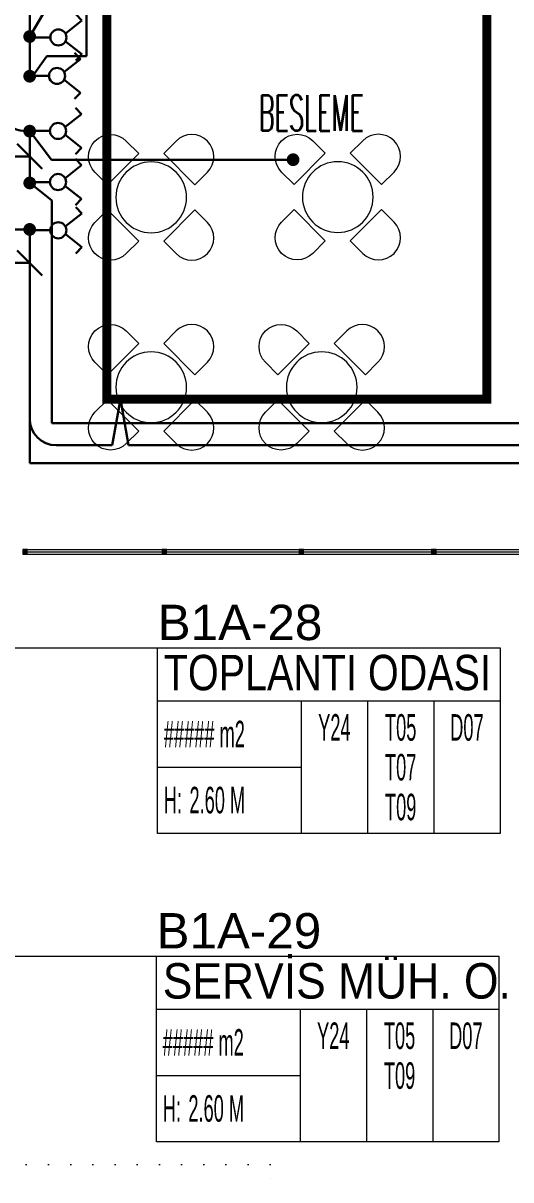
# Model space of a CAD drawing. Header units: metres. Extents: x -13316 to 152404, y -3899 to 30226.
# Drawn here: x 85960 to 86512, y 6003 to 7310 of the extents above; entities that cross this region are included whole.
import ezdxf
from ezdxf.enums import TextEntityAlignment as Align

# ---------------------------------------------------------------- set-up
doc = ezdxf.new("R2010")
doc.units = ezdxf.units.M
doc.header["$LTSCALE"] = 100
doc.header["$MEASUREMENT"] = 0
doc.header["$PDMODE"] = 1
doc.linetypes.add('DOT2', pattern=[0.125, 0, -0.125])
doc.layers.get('0').update_dxf_attribs({"color": 9, "lineweight": 9})
for name, color, linetype, lineweight in [('05', 9, 'Continuous', 9), ('06D', 9, 'Continuous', 9), ('10', 9, 'Continuous', 9), ('15', 9, 'Continuous', 9), ('20', 9, 'DOT2', 9), ('21_mahal200', 9, 'Continuous', 9), ('E-1x18W PL DOWNLIGHT ARMATÜR (GÖMME)', 7, 'Continuous', 30), ('E-KABLO', 7, 'Continuous', 30), ('E-KOMÜTATÖR ANAHTAR', 7, 'Continuous', 30), ('E-LINYE', 7, 'Continuous', 30)]:
    doc.layers.add(name, color=color, linetype=linetype, lineweight=lineweight)
doc.styles.add('Arial', font='arial.ttf', dxfattribs={"height": 2.5})
doc.styles.add('E-YAZI', font='txttw.shx')
doc.styles.add('MuuM_TEXT-STANDART', font='ARIALN.TTF')
doc.dimstyles.new('MuuM_DIM200', dxfattribs={"dimscale": 20, "dimtxt": 2, "dimasz": 1, "dimexe": 1, "dimexo": 1, "dimgap": 1, "dimtad": 1, "dimdec": 1, "dimrnd": 0.5, "dimdsep": 46, "dimtxsty": 'MuuM_TEXT-STANDART', "dimblk": 'ARCHTICK', "dimcen": 0, "dimdle": 0.15, "dimclrd": 256, "dimclre": 256, "dimclrt": 256, "dimadec": 0, "dimazin": 0, "dimtfac": 5, "dimtdec": 1, "dimtix": 1, "dimtmove": 2, "dimatfit": 3, "dimldrblk": 'DOT', "dimfxl": 3, "dimfxlon": 1, "dimtolj": 1, "dimlwd": -1, "dimlwe": -1, "dimarcsym": 0})

# ---------------------------------------------------------------- blocks, each defined once
blk = doc.blocks.new('100_KOMÜTATÖR ANAHTAR')
at = {"layer": 'E-KOMÜTATÖR ANAHTAR', "color": 4}
for p, q in [((-1.7, 5.22), (-2.33, 4.62)), ((-0.37, 3.56), (-1.7, 5.22)), ((0.37, 3.56), (1.7, 5.22)), ((1.7, 5.22), (2.33, 4.62)), ((0, 2.05), (0, 0))]:
    blk.add_line(p, q, dxfattribs=at)
blk.add_circle((0, 2.86), 0.81, dxfattribs=at)
blk = doc.blocks.new('_ArchTick')
at = {"color": 0, "linetype": 'ByBlock', "const_width": 0.15}
blk.add_lwpolyline([(-0.5, -0.5), (0.5, 0.5)], dxfattribs=at)
blk = doc.blocks.new('_Dot')
at = {"color": 0, "linetype": 'ByBlock', "lineweight": -2}
blk.add_line((-0.5, 0), (-1, 0), dxfattribs=at)
at = {"color": 0, "linetype": 'ByBlock', "const_width": 0.5}
blk.add_lwpolyline([(-0.25, 0, 1), (0.25, 0, 1)], format="xyb", close=True, dxfattribs=at)
blk = doc.blocks.new('0_roomno2')
blk.add_lwpolyline([(19.375, -10.5), (0, -10.5), (0, 0), (19.375, 0)], close=True)
for points in [[(0, -3), (19.375, -3)], [(8.125, -3), (8.125, -10.5)], [(11.875, -3), (11.875, -10.5)], [(15.625, -3), (15.625, -10.5)], [(0, -6.75), (8.125, -6.75)]]:
    blk.add_lwpolyline(points)
at = {"style": 'MuuM_TEXT-STANDART', "width": 0.6}
blk.add_text('H:', height=1.5, dxfattribs=at).set_placement((0.35, -8.608), align=Align.MIDDLE_LEFT)
at = {"style": 'Arial'}
blk.add_attdef('ODANO', (0, 1.17), '', height=2, dxfattribs=at)
blk.add_attdef('MEKANADI', text='', height=2, dxfattribs=at).set_placement((0.35, -3), align=Align.BOTTOM_LEFT)
at = {"style": 'MuuM_TEXT-STANDART', "width": 0.6}
for tag, p in [('YER01', (10, -4.5)), ('TAVAN01', (13.75, -4.5)), ('DUVAR01', (17.5, -4.5)), ('YER02', (10, -6.75)), ('TAVAN02', (13.75, -6.75)), ('DUVAR02', (17.5, -6.75)), ('YER03', (10, -9)), ('TAVAN03', (13.75, -9)), ('DUVAR03', (17.5, -9))]:
    blk.add_attdef(tag, text='', height=1.5, dxfattribs=at).set_placement(p, align=Align.MIDDLE_CENTER)
for tag, p in [('M2', (0.35, -4.875)), ('TEMIZTAVANYUKSEKLIGI', (1.8, -8.608))]:
    blk.add_attdef(tag, text='', height=1.5, dxfattribs=at).set_placement(p, align=Align.MIDDLE_LEFT)
blk = doc.blocks.new('prf-10x10')
blk.add_lwpolyline([(-5, -5), (5, -5), (5, 5), (-5, 5)], close=True)
at = {"color": 255}
blk.add_solid([(-5, -5), (5, -5), (-5, 5), (5, 5)], dxfattribs=at)
at = {"layer": '10'}
blk.add_point((0, 0), dxfattribs=at)
blk = doc.blocks.new('p-dog-ser-620')
at = {"layer": '06D'}
for points in [[(-620, 5), (-5, 5)], [(-620, 0), (-5, 0)]]:
    blk.add_lwpolyline(points, dxfattribs=at)
at = {"layer": '15'}
blk.add_lwpolyline([(-620, 2.5), (-5, 2.5)], dxfattribs=at)
at = {"layer": '10', "xscale": 0.5, "yscale": 0.5, "rotation": 90}
for p in [(-617.5, 2.5), (-460, 2.5), (-305, 2.5), (-155, 2.5), (-2.5, 2.5)]:
    blk.add_blockref('prf-10x10', p, dxfattribs=at)
blk = doc.blocks.new('p-sandalye-01')
blk.add_lwpolyline([(-5, -25), (-5, -25), (-25, -25, -1), (-25, 25), (-5, 25), (-5, 25)], format="xyb", close=True)
blk.add_point((0, 0.1))
blk = doc.blocks.new('gr-p-birim eleman yuv')
blk.add_circle((0, 0), 0.5)
blk = doc.blocks.new('p-masa-yuvarlak-4lü')
at = {"rotation": 270}
blk.add_blockref('p-sandalye-01', (0, 40), dxfattribs=at)
at = {"xscale": 80, "yscale": 80, "zscale": 80}
blk.add_blockref('gr-p-birim eleman yuv', (0, 0), dxfattribs=at)
blk.add_blockref('p-sandalye-01', (-40, 0))
at = {"xscale": -1}
blk.add_blockref('p-sandalye-01', (40, 0), dxfattribs=at)
at = {"xscale": -1, "rotation": 270}
blk.add_blockref('p-sandalye-01', (0, -40), dxfattribs=at)
blk = doc.blocks.new('1.Bod.Ara.Mimari Elk')
at = {"layer": '20', "ltscale": 2}
for p, q in [((1920, -2930), (860, -2930)), ((1920, -5330), (1920, -2930))]:
    blk.add_line(p, q, dxfattribs=at)
at = {"layer": '05', "color": 1, "xscale": -1, "rotation": 315}
for p in [(1785.18, -1836.88), (1996.36, -1836.59), (1785.18, -2051.5), (1978.17, -2051.5)]:
    blk.add_blockref('p-masa-yuvarlak-4lü', p, dxfattribs=at)
at = {"layer": '10'}
blk.add_blockref('p-dog-ser-620', (2260, -2240), dxfattribs=at)
at = {"layer": '21_mahal200'}
ref = blk.add_blockref('0_roomno2', (1792.51, -2345.94), dxfattribs=dict(at, xscale=20, yscale=20, zscale=20))
ref.add_attrib('ODANO', 'B1A-28', (1792.51, -2337.29), dxfattribs={"layer": '0', "height": 40, "style": 'Arial'})
ref.add_attrib('MEKANADI', 'TOPLANTI ODASI', dxfattribs={"layer": '0', "height": 40, "style": 'Arial', "width": 0.8}).set_placement((1799.51, -2405.94), align=Align.BOTTOM_LEFT)
ref.add_attrib('M2', '##### m2', dxfattribs={"layer": '0', "height": 30, "style": 'MuuM_TEXT-STANDART', "width": 0.6}).set_placement((1799.51, -2443.44), align=Align.MIDDLE_LEFT)
ref.add_attrib('TEMIZTAVANYUKSEKLIGI', '2.60 M', dxfattribs={"layer": '0', "height": 30, "style": 'MuuM_TEXT-STANDART', "width": 0.6}).set_placement((1828.51, -2518.09), align=Align.MIDDLE_LEFT)
ref.add_attrib('YER01', 'Y24', dxfattribs={"layer": '0', "height": 30, "style": 'MuuM_TEXT-STANDART', "width": 0.6}).set_placement((1992.51, -2435.94), align=Align.MIDDLE_CENTER)
ref.add_attrib('TAVAN01', 'T05', dxfattribs={"layer": '0', "height": 30, "style": 'MuuM_TEXT-STANDART', "width": 0.6}).set_placement((2067.51, -2435.94), align=Align.MIDDLE_CENTER)
ref.add_attrib('DUVAR01', 'D07', dxfattribs={"layer": '0', "height": 30, "style": 'MuuM_TEXT-STANDART', "width": 0.6}).set_placement((2142.51, -2435.94), align=Align.MIDDLE_CENTER)
ref.add_attrib('TAVAN02', 'T07', dxfattribs={"layer": '0', "height": 30, "style": 'MuuM_TEXT-STANDART', "width": 0.6}).set_placement((2067.51, -2480.94), align=Align.MIDDLE_CENTER)
ref.add_attrib('TAVAN03', 'T09', dxfattribs={"layer": '0', "height": 30, "style": 'MuuM_TEXT-STANDART', "width": 0.6}).set_placement((2067.51, -2525.94), align=Align.MIDDLE_CENTER)
ref = blk.add_blockref('0_roomno2', (1791.26, -2694.43), dxfattribs=dict(at, xscale=20, yscale=20, zscale=20))
ref.add_attrib('ODANO', 'B1A-29', (1791.26, -2685.79), dxfattribs={"layer": '0', "height": 40, "style": 'Arial'})
ref.add_attrib('MEKANADI', 'SERVİS MÜH. O.', dxfattribs={"layer": '0', "height": 40, "style": 'Arial', "width": 0.9}).set_placement((1798.26, -2754.43), align=Align.BOTTOM_LEFT)
ref.add_attrib('M2', '##### m2', dxfattribs={"layer": '0', "height": 30, "style": 'MuuM_TEXT-STANDART', "width": 0.6}).set_placement((1798.26, -2791.93), align=Align.MIDDLE_LEFT)
ref.add_attrib('TEMIZTAVANYUKSEKLIGI', '2.60 M', dxfattribs={"layer": '0', "height": 30, "style": 'MuuM_TEXT-STANDART', "width": 0.6}).set_placement((1827.26, -2866.59), align=Align.MIDDLE_LEFT)
ref.add_attrib('YER01', 'Y24', dxfattribs={"layer": '0', "height": 30, "style": 'MuuM_TEXT-STANDART', "width": 0.6}).set_placement((1991.26, -2784.43), align=Align.MIDDLE_CENTER)
ref.add_attrib('TAVAN01', 'T05', dxfattribs={"layer": '0', "height": 30, "style": 'MuuM_TEXT-STANDART', "width": 0.6}).set_placement((2066.26, -2784.43), align=Align.MIDDLE_CENTER)
ref.add_attrib('DUVAR01', 'D07', dxfattribs={"layer": '0', "height": 30, "style": 'MuuM_TEXT-STANDART', "width": 0.6}).set_placement((2141.26, -2784.43), align=Align.MIDDLE_CENTER)
ref.add_attrib('TAVAN02', 'T09', dxfattribs={"layer": '0', "height": 30, "style": 'MuuM_TEXT-STANDART', "width": 0.6}).set_placement((2066.26, -2829.43), align=Align.MIDDLE_CENTER)
for points in [[(1491.79, -2345.94), (1792.51, -2345.94)], [(1491.79, -2694.43), (1792.51, -2694.43)]]:
    blk.add_leader(points, dimstyle='MuuM_DIM200', override={"dimasz": 1, "dimfxl": 10}, dxfattribs=at)

msp = doc.modelspace()

# ---------------------------------------------------------------- linework, layer by layer
at = {"layer": 'E-1x18W PL DOWNLIGHT ARMATÜR (GÖMME)', "color": 6}
for p, q in [((86032.18, 7272.79), (86032.18, 7604.07)), ((85967.72, 7294.87), (85994.47, 7340.71)), ((85971.3, 7250.4), (85987, 7272.79)), ((85987, 7272.79), (86032.18, 7272.79)), ((85967.72, 7187.91), (85992.58, 7155.65)), ((85992.58, 7155.65), (86264.32, 7155.65)), ((85967.72, 7129.35), (85992.8, 7109.59)), ((85992.8, 7109.59), (85992.8, 6857.75)), ((85967.72, 7076.87), (85967.72, 6812.87)), ((86070.43, 6885), (86061.06, 6832.87)), ((86070.43, 6885), (86079.36, 6832.87)), ((85992.8, 6857.75), (86988.24, 6857.75)), ((85997.72, 6832.87), (86061.06, 6832.87)), ((86079.36, 6832.87), (86742.59, 6832.87)), ((85967.72, 6812.87), (87677.87, 6812.87))]:
    msp.add_line(p, q, dxfattribs=at)
at = {"layer": 'E-1x18W PL DOWNLIGHT ARMATÜR (GÖMME)', "color": 5}
for p, q in [((85967.72, 7449.11), (85967.72, 7246.39)), ((85967.72, 7191.51), (85967.72, 7125.75)), ((85964.12, 7187.91), (85963.01, 7187.91)), ((85964.12, 7076.87), (85933.01, 7076.87)), ((85967.72, 7080.47), (85967.72, 7076.87))]:
    msp.add_line(p, q, dxfattribs=at)
at = {"layer": 'E-1x18W PL DOWNLIGHT ARMATÜR (GÖMME)', "color": 3, "const_width": 10}
msp.add_lwpolyline([(86055, 7415), (86055, 6885), (86485, 6885), (86485, 7415), (86055, 7415)], dxfattribs=at)
at = {"layer": 'E-1x18W PL DOWNLIGHT ARMATÜR (GÖMME)', "color": 5}
msp.add_arc((85963.01, 7217.91), 30, 180, 270, dxfattribs=at)
at = {"layer": 'E-1x18W PL DOWNLIGHT ARMATÜR (GÖMME)', "color": 6}
msp.add_arc((85997.72, 6862.87), 30, 180, 270, dxfattribs=at)
at = {"layer": 'E-KABLO', "color": 4, "linetype": 'Continuous', "const_width": 7.2}
for points in [[(85971.32, 7294.87, 1), (85964.12, 7294.87, 1)], [(85971.32, 7249.99, 1), (85964.12, 7249.99, 1)], [(85971.32, 7187.91, 1), (85964.12, 7187.91, 1)], [(86269.39, 7155.65, 1), (86262.19, 7155.65, 1)], [(85971.32, 7129.35, 1), (85964.12, 7129.35, 1)], [(85971.32, 7076.87, 1), (85964.12, 7076.87, 1)]]:
    msp.add_lwpolyline(points, format="xyb", close=True, dxfattribs=at)
at = {"layer": 'E-LINYE', "color": 7, "linetype": 'Continuous'}
for p, q in [((85953.58, 7173.5), (85981.87, 7145.22)), ((85912.98, 7159.36), (85967.72, 7159.36)), ((85953.58, 7053.2), (85981.87, 7024.92)), ((85912.98, 7039.06), (85967.72, 7039.06))]:
    msp.add_line(p, q, dxfattribs=at)

# ---------------------------------------------------------------- block references
msp.add_blockref('1.Bod.Ara.Mimari Elk', (84320, 8950))
at = {"layer": 'E-KOMÜTATÖR ANAHTAR', "xscale": 11.2, "yscale": 11.2, "zscale": 11.2, "rotation": 269.9999999680459}
for p in [(85968.13, 7293.87), (85966.64, 7250.4), (85967.72, 7188.15), (85967.72, 7130.43), (85968.08, 7075.85)]:
    msp.add_blockref('100_KOMÜTATÖR ANAHTAR', p, dxfattribs=at)

# ---------------------------------------------------------------- texts
at = {"layer": 'E-LINYE', "color": 3, "linetype": 'Continuous', "style": 'E-YAZI', "width": 0.5}
msp.add_text('BESLEME', height=40, dxfattribs=at).set_placement((86286.4, 7208.44), align=Align.MIDDLE_CENTER)

doc.saveas('drawing.dxf')
